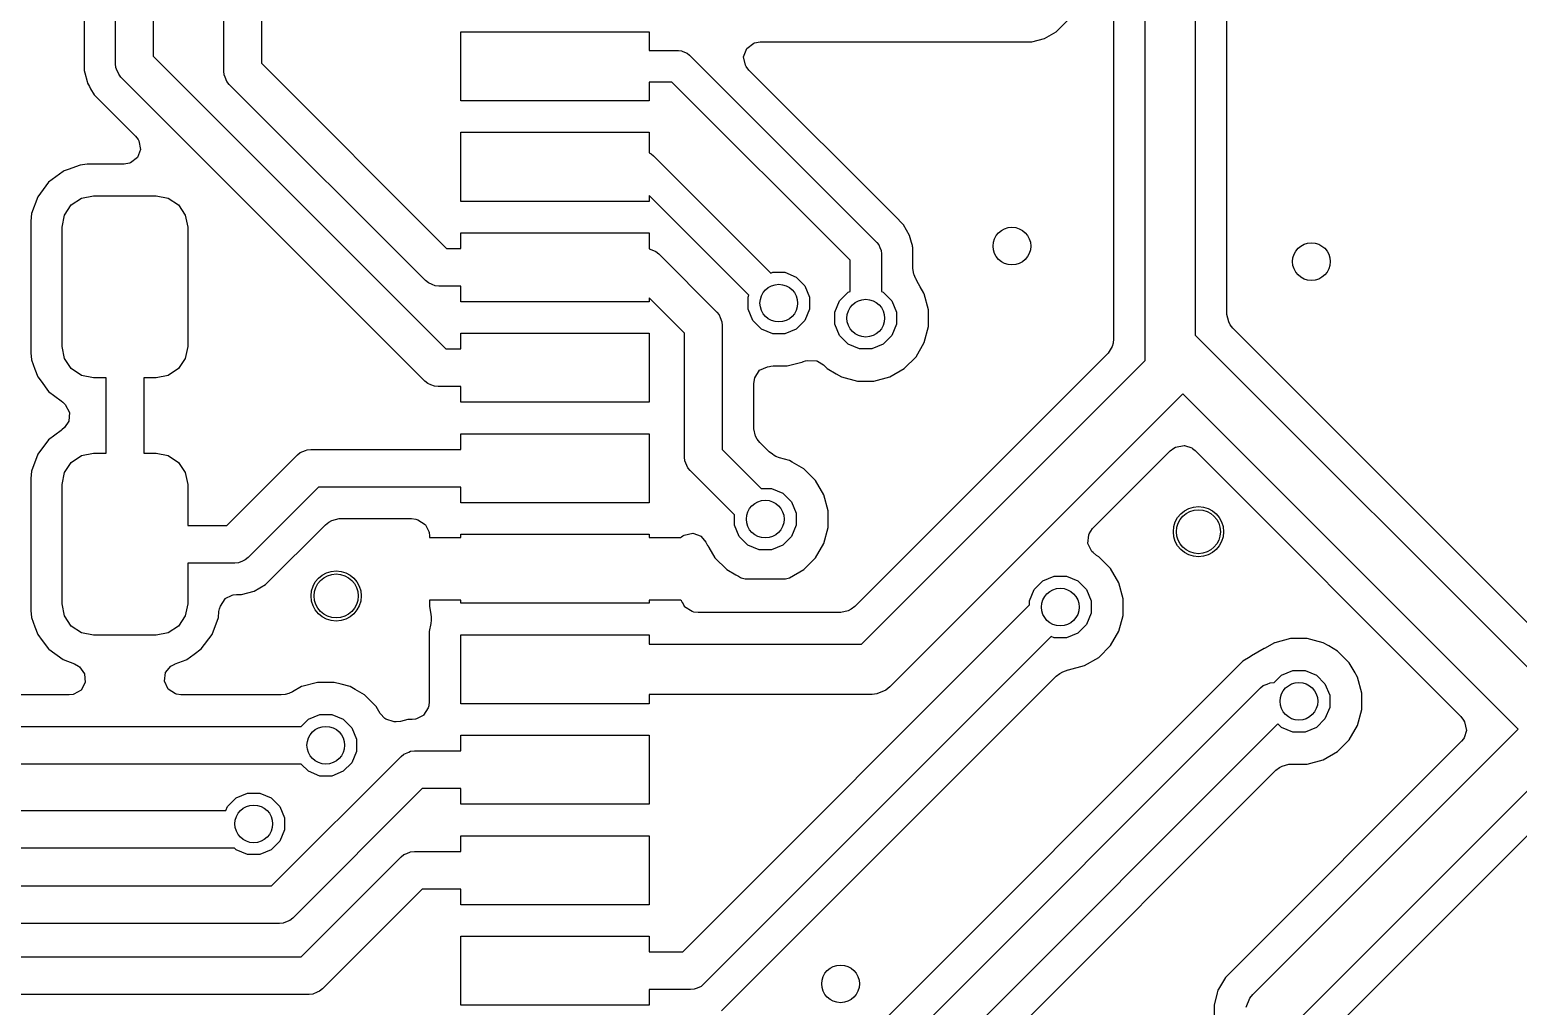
# Model space of a CAD drawing. Header units: inches. Extents: x 0.01 to 5.35, y 0.01 to 3.37.
# Drawn here: x 1.1035 to 1.5702, y 1.5413 to 1.8473 of the extents above; entities that cross this region are included whole.
import ezdxf

# ---------------------------------------------------------------- set-up
doc = ezdxf.new("R2010")
doc.units = ezdxf.units.IN
doc.header["$MEASUREMENT"] = 0
doc.layers.add('BLACK', color=250, linetype='CONTINUOUS')

msp = doc.modelspace()

# ---------------------------------------------------------------- linework, layer by layer
at = {"layer": 'BLACK', "linetype": 'CONTINUOUS'}
for p, q in [((1.17612, 1.94738), (1.17612, 1.83684)), ((1.16431, 1.83439), (1.16431, 1.94494)), ((1.13035, 1.83665), (1.13035, 1.87504)), ((1.14217, 1.87504), (1.14217, 1.8391)), ((1.45319, 1.7589), (1.45319, 1.87327)), ((1.46894, 1.87327), (1.46894, 1.7589)), ((1.12049, 1.86192), (1.12049, 1.83873)), ((1.4788, 1.75812), (1.4788, 1.85784)), ((1.42527, 1.84667), (1.4345, 1.8559)), ((1.44333, 1.85238), (1.44333, 1.75045)), ((1.23862, 1.82504), (1.23862, 1.84669)), ((1.23862, 1.84669), (1.29768, 1.84669)), ((1.29768, 1.84669), (1.29768, 1.84079)), ((1.33075, 1.84322), (1.33246, 1.84352)), ((1.33246, 1.84352), (1.41767, 1.84352)), ((1.41767, 1.84352), (1.42168, 1.8446)), ((1.41767, 1.84352), (1.41767, 1.84352)), ((1.42168, 1.8446), (1.42527, 1.84667)), ((1.14217, 1.8391), (1.23398, 1.74728)), ((1.29768, 1.84079), (1.30686, 1.84079)), ((1.30686, 1.84079), (1.30782, 1.84069)), ((1.30782, 1.84069), (1.30782, 1.84069)), ((1.30782, 1.84069), (1.3082, 1.84054)), ((1.3082, 1.84054), (1.30959, 1.83996)), ((1.30959, 1.83996), (1.30959, 1.83996)), ((1.30959, 1.83996), (1.31034, 1.83935)), ((1.31034, 1.83935), (1.36907, 1.78061)), ((1.32731, 1.83888), (1.32827, 1.84146)), ((1.32789, 1.8362), (1.32731, 1.83888)), ((1.32827, 1.84146), (1.33047, 1.84311)), ((1.33047, 1.84311), (1.33062, 1.84317)), ((1.33062, 1.84317), (1.33075, 1.84322)), ((1.12049, 1.83873), (1.12049, 1.83458)), ((1.12049, 1.83458), (1.1207, 1.83381)), ((1.13047, 1.8355), (1.13035, 1.83665)), ((1.13067, 1.83501), (1.13047, 1.8355)), ((1.13135, 1.83337), (1.13067, 1.83501)), ((1.16442, 1.83324), (1.16431, 1.83439)), ((1.17612, 1.83684), (1.23418, 1.77878)), ((1.32801, 1.83599), (1.32789, 1.8362)), ((1.3281, 1.83581), (1.32801, 1.83599)), ((1.32894, 1.83469), (1.3281, 1.83581)), ((1.37467, 1.78896), (1.32894, 1.83469)), ((1.1207, 1.83381), (1.12143, 1.83107)), ((1.12143, 1.83107), (1.12157, 1.83057)), ((1.12157, 1.83057), (1.12218, 1.82951)), ((1.13208, 1.83248), (1.13135, 1.83337)), ((1.22736, 1.7372), (1.13208, 1.83248)), ((1.16473, 1.8325), (1.16442, 1.83324)), ((1.16531, 1.83111), (1.16473, 1.8325)), ((1.16604, 1.83021), (1.16531, 1.83111)), ((1.22756, 1.7687), (1.16604, 1.83021)), ((1.30482, 1.83094), (1.29768, 1.83094)), ((1.29768, 1.83094), (1.29768, 1.82504)), ((1.36067, 1.77509), (1.30482, 1.83094)), ((1.12218, 1.82951), (1.12218, 1.82951)), ((1.12218, 1.82951), (1.12256, 1.82884)), ((1.12256, 1.82884), (1.12364, 1.82697)), ((1.12364, 1.82697), (1.12364, 1.82697)), ((1.12364, 1.82697), (1.13661, 1.81401)), ((1.29768, 1.82504), (1.23862, 1.82504)), ((1.13661, 1.81401), (1.13744, 1.8129)), ((1.13744, 1.8129), (1.13765, 1.8125)), ((1.13765, 1.8125), (1.13824, 1.80982)), ((1.23862, 1.79354), (1.23862, 1.8152)), ((1.23862, 1.8152), (1.29768, 1.8152)), ((1.29768, 1.8152), (1.29768, 1.80874)), ((1.13728, 1.80724), (1.13507, 1.80559)), ((1.13824, 1.80982), (1.13728, 1.80724)), ((1.29768, 1.80874), (1.29835, 1.80846)), ((1.29835, 1.80846), (1.29835, 1.80846)), ((1.29835, 1.80846), (1.29909, 1.80785)), ((1.29909, 1.80785), (1.33587, 1.77107)), ((1.11392, 1.80294), (1.10939, 1.79955)), ((1.11423, 1.80306), (1.11392, 1.80294)), ((1.11392, 1.80294), (1.11392, 1.80294)), ((1.11556, 1.80356), (1.11423, 1.80306)), ((1.11923, 1.80492), (1.11556, 1.80356)), ((1.1215, 1.80517), (1.11923, 1.80492)), ((1.12155, 1.80518), (1.1215, 1.80517)), ((1.12158, 1.80518), (1.12155, 1.80518)), ((1.13309, 1.80518), (1.12158, 1.80518)), ((1.12158, 1.80518), (1.12158, 1.80518)), ((1.13479, 1.80548), (1.13309, 1.80518)), ((1.13507, 1.80559), (1.13479, 1.80548)), ((1.13507, 1.80559), (1.13507, 1.80559)), ((1.10939, 1.79955), (1.10599, 1.79501)), ((1.10939, 1.79955), (1.10939, 1.79955)), ((1.10599, 1.79501), (1.10401, 1.7897)), ((1.10599, 1.79501), (1.10599, 1.79501)), ((1.11437, 1.78924), (1.1165, 1.79243)), ((1.1165, 1.79243), (1.1197, 1.79457)), ((1.1197, 1.79457), (1.12346, 1.79531)), ((1.12346, 1.79531), (1.14315, 1.79531)), ((1.14315, 1.79531), (1.14692, 1.79457)), ((1.14692, 1.79457), (1.15011, 1.79243)), ((1.15011, 1.79243), (1.15224, 1.78924)), ((1.29768, 1.79354), (1.23862, 1.79354)), ((1.32891, 1.76411), (1.29768, 1.79534)), ((1.29768, 1.79534), (1.29768, 1.79354)), ((1.10401, 1.7897), (1.10376, 1.78736)), ((1.11362, 1.78547), (1.11437, 1.78924)), ((1.15224, 1.78924), (1.15299, 1.78547)), ((1.37742, 1.78621), (1.37467, 1.78896)), ((1.10376, 1.78736), (1.10376, 1.78736)), ((1.10376, 1.78736), (1.10376, 1.74619)), ((1.11362, 1.74807), (1.11362, 1.78547)), ((1.15299, 1.78547), (1.15299, 1.74807)), ((1.23862, 1.77878), (1.23862, 1.7837)), ((1.23862, 1.7837), (1.29768, 1.7837)), ((1.29768, 1.7837), (1.29768, 1.77865)), ((1.37937, 1.78284), (1.37742, 1.78621)), ((1.23418, 1.77878), (1.23862, 1.77878)), ((1.29768, 1.77865), (1.29853, 1.7783)), ((1.29853, 1.7783), (1.29978, 1.77778)), ((1.36907, 1.78061), (1.36968, 1.77987)), ((1.36968, 1.77987), (1.36968, 1.77987)), ((1.36968, 1.77987), (1.37001, 1.77908)), ((1.37001, 1.77908), (1.37041, 1.77811)), ((1.37977, 1.78135), (1.37937, 1.78284)), ((1.37995, 1.78065), (1.37977, 1.78135)), ((1.38022, 1.77966), (1.37995, 1.78065)), ((1.38028, 1.77944), (1.38022, 1.77966)), ((1.3803, 1.77937), (1.38028, 1.77944)), ((1.38037, 1.77909), (1.3803, 1.77937)), ((1.38037, 1.77908), (1.38037, 1.77909)), ((1.38037, 1.77252), (1.38037, 1.77908)), ((1.29978, 1.77778), (1.30067, 1.77705)), ((1.30067, 1.77705), (1.31889, 1.75883)), ((1.36067, 1.76534), (1.36067, 1.77509)), ((1.37041, 1.77811), (1.37042, 1.77809)), ((1.37042, 1.77809), (1.37051, 1.77713)), ((1.37051, 1.77713), (1.37051, 1.76534)), ((1.33587, 1.77107), (1.33642, 1.7713)), ((1.33642, 1.7713), (1.34026, 1.7713)), ((1.34026, 1.7713), (1.34381, 1.76983)), ((1.34381, 1.76983), (1.34652, 1.76711)), ((1.3807, 1.77076), (1.38037, 1.77252)), ((1.38079, 1.77053), (1.3807, 1.77076)), ((1.38119, 1.7695), (1.38079, 1.77053)), ((1.38126, 1.76932), (1.38119, 1.7695)), ((1.38158, 1.76864), (1.38126, 1.76932)), ((1.22845, 1.76796), (1.22756, 1.7687)), ((1.2297, 1.76745), (1.22845, 1.76796)), ((1.23058, 1.76708), (1.2297, 1.76745)), ((1.23173, 1.76697), (1.23058, 1.76708)), ((1.23862, 1.76697), (1.23173, 1.76697)), ((1.23862, 1.76205), (1.23862, 1.76697)), ((1.34652, 1.76711), (1.34799, 1.76356)), ((1.35741, 1.7624), (1.36012, 1.76511)), ((1.36012, 1.76511), (1.36067, 1.76534)), ((1.37051, 1.76534), (1.37106, 1.76511)), ((1.37106, 1.76511), (1.37377, 1.7624)), ((1.38267, 1.76676), (1.38158, 1.76864)), ((1.38383, 1.76475), (1.38267, 1.76676)), ((1.38391, 1.76461), (1.38383, 1.76475)), ((1.38383, 1.76475), (1.38383, 1.76475)), ((1.38395, 1.76453), (1.38391, 1.76461)), ((1.3853, 1.75952), (1.38395, 1.76453)), ((1.29768, 1.76205), (1.23862, 1.76205)), ((1.30881, 1.75221), (1.29768, 1.76334)), ((1.29768, 1.76334), (1.29768, 1.76205)), ((1.32868, 1.76356), (1.32891, 1.76411)), ((1.32868, 1.75972), (1.32868, 1.76356)), ((1.33015, 1.75618), (1.32868, 1.75972)), ((1.34799, 1.75972), (1.34652, 1.75618)), ((1.34799, 1.76356), (1.34799, 1.75972)), ((1.35594, 1.75885), (1.35741, 1.7624)), ((1.37377, 1.7624), (1.37524, 1.75885)), ((1.3853, 1.75433), (1.3853, 1.75952)), ((1.31889, 1.75883), (1.31963, 1.75794)), ((1.31963, 1.75794), (1.31996, 1.75713)), ((1.31996, 1.75713), (1.32051, 1.75581)), ((1.32051, 1.75581), (1.32062, 1.75465)), ((1.33287, 1.75346), (1.33015, 1.75618)), ((1.34652, 1.75618), (1.34381, 1.75346)), ((1.35594, 1.75501), (1.35594, 1.75885)), ((1.35741, 1.75146), (1.35594, 1.75501)), ((1.37524, 1.75501), (1.37377, 1.75146)), ((1.37524, 1.75885), (1.37524, 1.75501)), ((1.45319, 1.74364), (1.45319, 1.7589)), ((1.46894, 1.7589), (1.46894, 1.7516)), ((1.4794, 1.75578), (1.4788, 1.75812)), ((1.47989, 1.75487), (1.4794, 1.75578)), ((1.48073, 1.75376), (1.47989, 1.75487)), ((1.23862, 1.74728), (1.23862, 1.7522)), ((1.23862, 1.7522), (1.29768, 1.7522)), ((1.29768, 1.7522), (1.29768, 1.73055)), ((1.30881, 1.71332), (1.30881, 1.75221)), ((1.32062, 1.75465), (1.32062, 1.71576)), ((1.33642, 1.75199), (1.33287, 1.75346)), ((1.34026, 1.75199), (1.33642, 1.75199)), ((1.34381, 1.75346), (1.34026, 1.75199)), ((1.36012, 1.74875), (1.35741, 1.75146)), ((1.37377, 1.75146), (1.37106, 1.74875)), ((1.38395, 1.74932), (1.3853, 1.75433)), ((1.44333, 1.75045), (1.44313, 1.74907)), ((1.46894, 1.7516), (1.58128, 1.63926)), ((1.57745, 1.65703), (1.48073, 1.75376)), ((1.10376, 1.74619), (1.10377, 1.74611)), ((1.10377, 1.74611), (1.10377, 1.74605)), ((1.10377, 1.74605), (1.10401, 1.74384)), ((1.11437, 1.7443), (1.11362, 1.74807)), ((1.15299, 1.74807), (1.15224, 1.7443)), ((1.23398, 1.74728), (1.23862, 1.74728)), ((1.36367, 1.74728), (1.36012, 1.74875)), ((1.44161, 1.746), (1.36215, 1.66655)), ((1.36751, 1.74728), (1.36367, 1.74728)), ((1.37106, 1.74875), (1.36751, 1.74728)), ((1.38136, 1.74483), (1.38395, 1.74932)), ((1.44284, 1.74808), (1.44161, 1.746)), ((1.44313, 1.74907), (1.44284, 1.74808)), ((1.10401, 1.74384), (1.1051, 1.74093)), ((1.1051, 1.74093), (1.10599, 1.73853)), ((1.1165, 1.74111), (1.11437, 1.7443)), ((1.1197, 1.73898), (1.1165, 1.74111)), ((1.15011, 1.74111), (1.14692, 1.73898)), ((1.15224, 1.7443), (1.15011, 1.74111)), ((1.33232, 1.74059), (1.3348, 1.74172)), ((1.3348, 1.74172), (1.33542, 1.74182)), ((1.33542, 1.74182), (1.33588, 1.74189)), ((1.33542, 1.74182), (1.33542, 1.74182)), ((1.33588, 1.74189), (1.3366, 1.74194)), ((1.3366, 1.74194), (1.34093, 1.74194)), ((1.34093, 1.74194), (1.34594, 1.74328)), ((1.34093, 1.74194), (1.34093, 1.74194)), ((1.34594, 1.74328), (1.34598, 1.7433)), ((1.34594, 1.74328), (1.34594, 1.74328)), ((1.34598, 1.7433), (1.34669, 1.74353)), ((1.34669, 1.74353), (1.34742, 1.74371)), ((1.34742, 1.74371), (1.35017, 1.74358)), ((1.35017, 1.74358), (1.3503, 1.74353)), ((1.3503, 1.74353), (1.3505, 1.74346)), ((1.3505, 1.74346), (1.35235, 1.7423)), ((1.35235, 1.7423), (1.35278, 1.74187)), ((1.35278, 1.74187), (1.35278, 1.74187)), ((1.35278, 1.74187), (1.35349, 1.74116)), ((1.35349, 1.74116), (1.35634, 1.73952)), ((1.36431, 1.65476), (1.45319, 1.74364)), ((1.3732, 1.73857), (1.37769, 1.74116)), ((1.37769, 1.74116), (1.38136, 1.74483)), ((1.10599, 1.73853), (1.10599, 1.73853)), ((1.10599, 1.73853), (1.10701, 1.73718)), ((1.10701, 1.73718), (1.10939, 1.73399)), ((1.12346, 1.73823), (1.1197, 1.73898)), ((1.1274, 1.73823), (1.12346, 1.73823)), ((1.1274, 1.71461), (1.1274, 1.73823)), ((1.14315, 1.73823), (1.13921, 1.73823)), ((1.13921, 1.73823), (1.13921, 1.71461)), ((1.14692, 1.73898), (1.14315, 1.73823)), ((1.22825, 1.73647), (1.22736, 1.7372)), ((1.22927, 1.73605), (1.22825, 1.73647)), ((1.33048, 1.73636), (1.33068, 1.73774)), ((1.33048, 1.72228), (1.33048, 1.73636)), ((1.33068, 1.73774), (1.33084, 1.73827)), ((1.33084, 1.73827), (1.33232, 1.74059)), ((1.35634, 1.73952), (1.35796, 1.73858)), ((1.35796, 1.73858), (1.35798, 1.73857)), ((1.35798, 1.73857), (1.363, 1.73722)), ((1.363, 1.73722), (1.363, 1.73722)), ((1.363, 1.73722), (1.36818, 1.73722)), ((1.36818, 1.73722), (1.3732, 1.73857)), ((1.36818, 1.73722), (1.36818, 1.73722)), ((1.10939, 1.73399), (1.10939, 1.73399)), ((1.10939, 1.73399), (1.10939, 1.73399)), ((1.10939, 1.73399), (1.1133, 1.73106)), ((1.23038, 1.73559), (1.22927, 1.73605)), ((1.23154, 1.73547), (1.23038, 1.73559)), ((1.23862, 1.73547), (1.23154, 1.73547)), ((1.23862, 1.73055), (1.23862, 1.73547)), ((1.46504, 1.73322), (1.37314, 1.64132)), ((1.57014, 1.62813), (1.46504, 1.73322)), ((1.1133, 1.73106), (1.11383, 1.73061)), ((1.11383, 1.73061), (1.11414, 1.7303)), ((1.11414, 1.7303), (1.11414, 1.7303)), ((1.11414, 1.7303), (1.11462, 1.72982)), ((1.11462, 1.72982), (1.11594, 1.7274)), ((1.11594, 1.7274), (1.11575, 1.72468)), ((1.29768, 1.73055), (1.23862, 1.73055)), ((1.11436, 1.72268), (1.11354, 1.72196)), ((1.11575, 1.72468), (1.11436, 1.72268)), ((1.11575, 1.72468), (1.11575, 1.72468)), ((1.33108, 1.71994), (1.33048, 1.72228)), ((1.10939, 1.71884), (1.10599, 1.7143)), ((1.11327, 1.72175), (1.10939, 1.71884)), ((1.10939, 1.71884), (1.10939, 1.71884)), ((1.10939, 1.71884), (1.10939, 1.71884)), ((1.11354, 1.72196), (1.11327, 1.72175)), ((1.23862, 1.71579), (1.23862, 1.72071)), ((1.23862, 1.72071), (1.29768, 1.72071)), ((1.29768, 1.72071), (1.29768, 1.69906)), ((1.33158, 1.71903), (1.33108, 1.71994)), ((1.33241, 1.71792), (1.33158, 1.71903)), ((1.33531, 1.71502), (1.33241, 1.71792)), ((1.10599, 1.7143), (1.10401, 1.709)), ((1.10599, 1.7143), (1.10599, 1.7143)), ((1.1165, 1.71172), (1.1197, 1.71386)), ((1.1197, 1.71386), (1.12346, 1.71461)), ((1.12346, 1.71461), (1.1274, 1.71461)), ((1.13921, 1.71461), (1.14315, 1.71461)), ((1.14315, 1.71461), (1.14692, 1.71386)), ((1.14692, 1.71386), (1.15011, 1.71172)), ((1.1653, 1.69197), (1.18739, 1.71406)), ((1.18739, 1.71406), (1.18829, 1.71479)), ((1.18829, 1.71479), (1.18992, 1.71547)), ((1.18992, 1.71547), (1.19041, 1.71567)), ((1.19041, 1.71567), (1.19157, 1.71579)), ((1.19157, 1.71579), (1.23862, 1.71579)), ((1.30892, 1.71216), (1.30881, 1.71332)), ((1.32062, 1.71576), (1.33279, 1.70359)), ((1.33632, 1.71425), (1.33531, 1.71502)), ((1.33689, 1.71391), (1.33632, 1.71425)), ((1.3374, 1.71362), (1.33689, 1.71391)), ((1.33857, 1.71314), (1.3374, 1.71362)), ((1.3417, 1.7123), (1.33857, 1.71314)), ((1.43672, 1.69095), (1.4611, 1.71533)), ((1.4611, 1.71533), (1.46221, 1.71616)), ((1.46221, 1.71616), (1.46275, 1.71645)), ((1.46275, 1.71645), (1.46543, 1.71704)), ((1.46543, 1.71704), (1.46551, 1.71703)), ((1.46551, 1.71703), (1.4678, 1.71627)), ((1.4678, 1.71627), (1.46805, 1.71611)), ((1.46805, 1.71611), (1.46887, 1.71545)), ((1.46887, 1.71545), (1.55224, 1.63207)), ((1.10401, 1.709), (1.10376, 1.70665)), ((1.11362, 1.70476), (1.11437, 1.70853)), ((1.11437, 1.70853), (1.1165, 1.71172)), ((1.15011, 1.71172), (1.15224, 1.70853)), ((1.15224, 1.70853), (1.15299, 1.70476)), ((1.30923, 1.71143), (1.30892, 1.71216)), ((1.3098, 1.71004), (1.30923, 1.71143)), ((1.31054, 1.70914), (1.3098, 1.71004)), ((1.32444, 1.69524), (1.31054, 1.70914)), ((1.34251, 1.71183), (1.3417, 1.7123)), ((1.34619, 1.7097), (1.34251, 1.71183)), ((1.34986, 1.70604), (1.34619, 1.7097)), ((1.10376, 1.70665), (1.10376, 1.70665)), ((1.10376, 1.70665), (1.10376, 1.66548)), ((1.11362, 1.66736), (1.11362, 1.70476)), ((1.15299, 1.70476), (1.15299, 1.69197)), ((1.19401, 1.70398), (1.17192, 1.68189)), ((1.23862, 1.70398), (1.19401, 1.70398)), ((1.23862, 1.69906), (1.23862, 1.70398)), ((1.33279, 1.70359), (1.33601, 1.70359)), ((1.33601, 1.70359), (1.33956, 1.70212)), ((1.35246, 1.70154), (1.34986, 1.70604)), ((1.29768, 1.69906), (1.23862, 1.69906)), ((1.33956, 1.70212), (1.34228, 1.69941)), ((1.34228, 1.69941), (1.34375, 1.69586)), ((1.3538, 1.69653), (1.35246, 1.70154)), ((1.66629, 1.70201), (1.50043, 1.53615)), ((1.32444, 1.69202), (1.32444, 1.69524)), ((1.34375, 1.69586), (1.34375, 1.69202)), ((1.3538, 1.69134), (1.3538, 1.69653)), ((1.15299, 1.69197), (1.1653, 1.69197)), ((1.17743, 1.67345), (1.19617, 1.69219)), ((1.19617, 1.69219), (1.19728, 1.69302)), ((1.19728, 1.69302), (1.19819, 1.69352)), ((1.19819, 1.69352), (1.20053, 1.69411)), ((1.20053, 1.69411), (1.2232, 1.69411)), ((1.2232, 1.69411), (1.22457, 1.69392)), ((1.22457, 1.69392), (1.22516, 1.69374)), ((1.22516, 1.69374), (1.22747, 1.69226)), ((1.22747, 1.69226), (1.22752, 1.6922)), ((1.22752, 1.6922), (1.2286, 1.69004)), ((1.2286, 1.69004), (1.22867, 1.68975)), ((1.22867, 1.68975), (1.22878, 1.68871)), ((1.30871, 1.68892), (1.3114, 1.68951)), ((1.3114, 1.68951), (1.31398, 1.68855)), ((1.32591, 1.68847), (1.32444, 1.69202)), ((1.34375, 1.69202), (1.34228, 1.68847)), ((1.35246, 1.68633), (1.3538, 1.69134)), ((1.43564, 1.68932), (1.43672, 1.69095)), ((1.22878, 1.68871), (1.22878, 1.68823)), ((1.22878, 1.68823), (1.23862, 1.68823)), ((1.23862, 1.68823), (1.23862, 1.68921)), ((1.23862, 1.68921), (1.29768, 1.68921)), ((1.29768, 1.68921), (1.29768, 1.68823)), ((1.29768, 1.68823), (1.30752, 1.68823)), ((1.30752, 1.68823), (1.30782, 1.68835)), ((1.30782, 1.68835), (1.30823, 1.68866)), ((1.30823, 1.68866), (1.30871, 1.68892)), ((1.31398, 1.68855), (1.31398, 1.68855)), ((1.31398, 1.68855), (1.31403, 1.68851)), ((1.31403, 1.68851), (1.31549, 1.68673)), ((1.31549, 1.68673), (1.31602, 1.68565)), ((1.31602, 1.68565), (1.31615, 1.68555)), ((1.31615, 1.68555), (1.31645, 1.68509)), ((1.31645, 1.68509), (1.31833, 1.68184)), ((1.32863, 1.68575), (1.32591, 1.68847)), ((1.33217, 1.68428), (1.32863, 1.68575)), ((1.33956, 1.68575), (1.33601, 1.68428)), ((1.34228, 1.68847), (1.33956, 1.68575)), ((1.34986, 1.68184), (1.35246, 1.68633)), ((1.43525, 1.68627), (1.43552, 1.689)), ((1.43651, 1.68382), (1.43525, 1.68627)), ((1.43552, 1.689), (1.43564, 1.68932)), ((1.1689, 1.68027), (1.16775, 1.68016)), ((1.17016, 1.68079), (1.1689, 1.68027)), ((1.17103, 1.68115), (1.17016, 1.68079)), ((1.17192, 1.68189), (1.17103, 1.68115)), ((1.31833, 1.68184), (1.322, 1.67817)), ((1.33601, 1.68428), (1.33217, 1.68428)), ((1.34619, 1.67817), (1.34986, 1.68184)), ((1.43689, 1.68343), (1.43651, 1.68382)), ((1.43798, 1.68257), (1.43689, 1.68343)), ((1.43871, 1.68215), (1.43798, 1.68257)), ((1.44238, 1.67848), (1.43871, 1.68215)), ((1.16775, 1.68016), (1.15299, 1.68016)), ((1.15299, 1.68016), (1.15299, 1.66736)), ((1.322, 1.67817), (1.32486, 1.67652)), ((1.32486, 1.67652), (1.3257, 1.67603)), ((1.3257, 1.67603), (1.3257, 1.67603)), ((1.3257, 1.67603), (1.3263, 1.67568)), ((1.3263, 1.67568), (1.3263, 1.67568)), ((1.3263, 1.67568), (1.32649, 1.67558)), ((1.32649, 1.67558), (1.32775, 1.67524)), ((1.34044, 1.67524), (1.3417, 1.67558)), ((1.3417, 1.67558), (1.34619, 1.67817)), ((1.42115, 1.67456), (1.42469, 1.67603)), ((1.42469, 1.67603), (1.42853, 1.67603)), ((1.42853, 1.67603), (1.43208, 1.67456)), ((1.44498, 1.67398), (1.44238, 1.67848)), ((1.16982, 1.6703), (1.17383, 1.67137)), ((1.17383, 1.67137), (1.17743, 1.67345)), ((1.32775, 1.67524), (1.34044, 1.67524)), ((1.41696, 1.6683), (1.41843, 1.67185)), ((1.41843, 1.67185), (1.42115, 1.67456)), ((1.43208, 1.67456), (1.4348, 1.67185)), ((1.4348, 1.67185), (1.43627, 1.6683)), ((1.44632, 1.66897), (1.44498, 1.67398)), ((1.11437, 1.6636), (1.11362, 1.66736)), ((1.15299, 1.66736), (1.15224, 1.6636)), ((1.16297, 1.6658), (1.16323, 1.66668)), ((1.16323, 1.66668), (1.16471, 1.66899)), ((1.16471, 1.66899), (1.16477, 1.66904)), ((1.16477, 1.66904), (1.16693, 1.67012)), ((1.16693, 1.67012), (1.16722, 1.67018)), ((1.16722, 1.67018), (1.16826, 1.6703)), ((1.16826, 1.6703), (1.16982, 1.6703)), ((1.16982, 1.6703), (1.16982, 1.6703)), ((1.23862, 1.66854), (1.22878, 1.66854)), ((1.22878, 1.66854), (1.22878, 1.66659)), ((1.22878, 1.66659), (1.22927, 1.66411)), ((1.23862, 1.66756), (1.23862, 1.66854)), ((1.29768, 1.66756), (1.23862, 1.66756)), ((1.30752, 1.66854), (1.29768, 1.66854)), ((1.29768, 1.66854), (1.29768, 1.66756)), ((1.30779, 1.66828), (1.30752, 1.66854)), ((1.30812, 1.66766), (1.30779, 1.66828)), ((1.3082, 1.6677), (1.30812, 1.66766)), ((1.30878, 1.66654), (1.3082, 1.6677)), ((1.30822, 1.55831), (1.41696, 1.66704)), ((1.30882, 1.66648), (1.30878, 1.66654)), ((1.31114, 1.665), (1.30882, 1.66648)), ((1.36215, 1.66655), (1.36104, 1.66572)), ((1.41696, 1.66704), (1.41696, 1.6683)), ((1.43627, 1.6683), (1.43627, 1.66446)), ((1.44632, 1.66378), (1.44632, 1.66897)), ((1.10376, 1.66548), (1.10377, 1.6654)), ((1.10377, 1.6654), (1.10377, 1.66534)), ((1.10377, 1.66534), (1.10401, 1.66313)), ((1.10401, 1.66313), (1.10511, 1.6602)), ((1.1165, 1.6604), (1.11437, 1.6636)), ((1.15224, 1.6636), (1.15011, 1.6604)), ((1.16062, 1.65782), (1.1626, 1.66313)), ((1.1626, 1.66313), (1.1628, 1.66494)), ((1.1628, 1.66494), (1.16297, 1.6658)), ((1.22927, 1.66411), (1.22937, 1.66316)), ((1.22937, 1.66222), (1.22927, 1.66126)), ((1.22937, 1.66316), (1.22937, 1.66222)), ((1.31173, 1.66482), (1.31114, 1.665)), ((1.3131, 1.66463), (1.31173, 1.66482)), ((1.35779, 1.66463), (1.3131, 1.66463)), ((1.36013, 1.66522), (1.35779, 1.66463)), ((1.36104, 1.66572), (1.36013, 1.66522)), ((1.43627, 1.66446), (1.4348, 1.66091)), ((1.44498, 1.65877), (1.44632, 1.66378)), ((1.51202, 1.53378), (1.64061, 1.66238)), ((1.10511, 1.6602), (1.10599, 1.65782)), ((1.10599, 1.65782), (1.10599, 1.65782)), ((1.10599, 1.65782), (1.1074, 1.65594)), ((1.1197, 1.65827), (1.1165, 1.6604)), ((1.12346, 1.65752), (1.1197, 1.65827)), ((1.14315, 1.65752), (1.12346, 1.65752)), ((1.14692, 1.65827), (1.14315, 1.65752)), ((1.15011, 1.6604), (1.14692, 1.65827)), ((1.15723, 1.65329), (1.16062, 1.65782)), ((1.22927, 1.66126), (1.22876, 1.65869)), ((1.22876, 1.65869), (1.22876, 1.63675)), ((1.23862, 1.63606), (1.23862, 1.65772)), ((1.23862, 1.65772), (1.29768, 1.65772)), ((1.29768, 1.65772), (1.29768, 1.65476)), ((1.42374, 1.65712), (1.31485, 1.54823)), ((1.42469, 1.65672), (1.42374, 1.65712)), ((1.43208, 1.65819), (1.42853, 1.65672)), ((1.4348, 1.66091), (1.43208, 1.65819)), ((1.44238, 1.65428), (1.44498, 1.65877)), ((1.1074, 1.65594), (1.10939, 1.65329)), ((1.10939, 1.65329), (1.10939, 1.65329)), ((1.10939, 1.65329), (1.10947, 1.65322)), ((1.10947, 1.65322), (1.11392, 1.64989)), ((1.15499, 1.65161), (1.15723, 1.65329)), ((1.29768, 1.65476), (1.36431, 1.65476)), ((1.42853, 1.65672), (1.42469, 1.65672)), ((1.43871, 1.65061), (1.44238, 1.65428)), ((1.49049, 1.65334), (1.48657, 1.65107)), ((1.49068, 1.65338), (1.49049, 1.65334)), ((1.49381, 1.65519), (1.49068, 1.65338)), ((1.49388, 1.65521), (1.49381, 1.65519)), ((1.49882, 1.65654), (1.49388, 1.65521)), ((1.50401, 1.65654), (1.49882, 1.65654)), ((1.50627, 1.65593), (1.50401, 1.65654)), ((1.50401, 1.65654), (1.50401, 1.65654)), ((1.50902, 1.65519), (1.50627, 1.65593)), ((1.51055, 1.65431), (1.50902, 1.65519)), ((1.51077, 1.65418), (1.51055, 1.65431)), ((1.51352, 1.6526), (1.51077, 1.65418)), ((1.51077, 1.65418), (1.51077, 1.65418)), ((1.51077, 1.65418), (1.51077, 1.65418)), ((1.51719, 1.64893), (1.51352, 1.6526)), ((1.11392, 1.64989), (1.11392, 1.64989)), ((1.11392, 1.64989), (1.11752, 1.64855)), ((1.11752, 1.64855), (1.11754, 1.64854)), ((1.11754, 1.64854), (1.11876, 1.64787)), ((1.11876, 1.64787), (1.11902, 1.64768)), ((1.11902, 1.64768), (1.12067, 1.64548)), ((1.14607, 1.64584), (1.14773, 1.64782)), ((1.14773, 1.64782), (1.14791, 1.64795)), ((1.14791, 1.64795), (1.14899, 1.64851)), ((1.14899, 1.64851), (1.14907, 1.64854)), ((1.14907, 1.64854), (1.15251, 1.64982)), ((1.15251, 1.64982), (1.15269, 1.64989)), ((1.15269, 1.64989), (1.15271, 1.64991)), ((1.15271, 1.64991), (1.15499, 1.65161)), ((1.48384, 1.64945), (1.35396, 1.51956)), ((1.42921, 1.64667), (1.43422, 1.64802)), ((1.43422, 1.64802), (1.43871, 1.65061)), ((1.48609, 1.65074), (1.48384, 1.64945)), ((1.48384, 1.64945), (1.48384, 1.64945)), ((1.48657, 1.65107), (1.48609, 1.65074)), ((1.51902, 1.64576), (1.51719, 1.64893)), ((1.12067, 1.64548), (1.12086, 1.64274)), ((1.14568, 1.64312), (1.14607, 1.64584)), ((1.14682, 1.64061), (1.14568, 1.64312)), ((1.32035, 1.53978), (1.42531, 1.64475)), ((1.42531, 1.64475), (1.42643, 1.64558)), ((1.42643, 1.64558), (1.42738, 1.6461)), ((1.42738, 1.6461), (1.42908, 1.64666)), ((1.42908, 1.64666), (1.42921, 1.64667)), ((1.42921, 1.64667), (1.42921, 1.64667)), ((1.49367, 1.64274), (1.49595, 1.64501)), ((1.49595, 1.64501), (1.4995, 1.64648)), ((1.4995, 1.64648), (1.50334, 1.64648)), ((1.50334, 1.64648), (1.50689, 1.64501)), ((1.50689, 1.64501), (1.5096, 1.6423)), ((1.51938, 1.64513), (1.51902, 1.64576)), ((1.51977, 1.64445), (1.51938, 1.64513)), ((1.51978, 1.64444), (1.51977, 1.64445)), ((1.52112, 1.63942), (1.51978, 1.64444)), ((1.51978, 1.64444), (1.51978, 1.64444)), ((1.51978, 1.64444), (1.51978, 1.64444)), ((1.11588, 1.63884), (1.07596, 1.63884)), ((1.11709, 1.63899), (1.11588, 1.63884)), ((1.1173, 1.63904), (1.11709, 1.63899)), ((1.11955, 1.64032), (1.1173, 1.63904)), ((1.12086, 1.64274), (1.11955, 1.64032)), ((1.14914, 1.63913), (1.14682, 1.64061)), ((1.14945, 1.63904), (1.14914, 1.63913)), ((1.15082, 1.63884), (1.14945, 1.63904)), ((1.18225, 1.63884), (1.15082, 1.63884)), ((1.18351, 1.639), (1.18225, 1.63884)), ((1.18471, 1.63933), (1.18351, 1.639)), ((1.18589, 1.63981), (1.18471, 1.63933)), ((1.1887, 1.64143), (1.18589, 1.63981)), ((1.18876, 1.64145), (1.1887, 1.64143)), ((1.1937, 1.64278), (1.18876, 1.64145)), ((1.19889, 1.64278), (1.1937, 1.64278)), ((1.20113, 1.64218), (1.19889, 1.64278)), ((1.19889, 1.64278), (1.19889, 1.64278)), ((1.20391, 1.64143), (1.20113, 1.64218)), ((1.20553, 1.64049), (1.20391, 1.64143)), ((1.2084, 1.63884), (1.20553, 1.64049)), ((1.21207, 1.63517), (1.2084, 1.63884)), ((1.2084, 1.63884), (1.2084, 1.63884)), ((1.36757, 1.63902), (1.29768, 1.63902)), ((1.29768, 1.63902), (1.29768, 1.63606)), ((1.3624, 1.51406), (1.48935, 1.64101)), ((1.36911, 1.63917), (1.36757, 1.63902)), ((1.37195, 1.64034), (1.36911, 1.63917)), ((1.37314, 1.64132), (1.37195, 1.64034)), ((1.48935, 1.64101), (1.49024, 1.64174)), ((1.49024, 1.64174), (1.49149, 1.64226)), ((1.49149, 1.64226), (1.49237, 1.64262)), ((1.49237, 1.64262), (1.49352, 1.64274)), ((1.49352, 1.64274), (1.49367, 1.64274)), ((1.5096, 1.6423), (1.51107, 1.63875)), ((1.51107, 1.63875), (1.51107, 1.63491)), ((1.52112, 1.63424), (1.52112, 1.63942)), ((1.2133, 1.63303), (1.21207, 1.63517)), ((1.21207, 1.63517), (1.21207, 1.63517)), ((1.22839, 1.63478), (1.2269, 1.63247)), ((1.22856, 1.63537), (1.22839, 1.63478)), ((1.22876, 1.63675), (1.22856, 1.63537)), ((1.29768, 1.63606), (1.23862, 1.63606)), ((1.51107, 1.63491), (1.5096, 1.63136)), ((1.51978, 1.62922), (1.52112, 1.63424)), ((1.00189, 1.62898), (1.18855, 1.62898)), ((1.18855, 1.62898), (1.19083, 1.63125)), ((1.19083, 1.63125), (1.19438, 1.63272)), ((1.19438, 1.63272), (1.19822, 1.63272)), ((1.19822, 1.63272), (1.20177, 1.63125)), ((1.20177, 1.63125), (1.20448, 1.62854)), ((1.21479, 1.63143), (1.2133, 1.63303)), ((1.21508, 1.63124), (1.21479, 1.63143)), ((1.2177, 1.6304), (1.21508, 1.63124)), ((1.21832, 1.63038), (1.2177, 1.6304)), ((1.2197, 1.63055), (1.21832, 1.63038)), ((1.22198, 1.63116), (1.2197, 1.63055)), ((1.22335, 1.63116), (1.22198, 1.63116)), ((1.22439, 1.63127), (1.22335, 1.63116)), ((1.22469, 1.63134), (1.22439, 1.63127)), ((1.22685, 1.63242), (1.22469, 1.63134)), ((1.2269, 1.63247), (1.22685, 1.63242)), ((1.49482, 1.62978), (1.37248, 1.50744)), ((1.49595, 1.62865), (1.49482, 1.62978)), ((1.5096, 1.63136), (1.50689, 1.62865)), ((1.51719, 1.62473), (1.51978, 1.62922)), ((1.55224, 1.63207), (1.55308, 1.63096)), ((1.55308, 1.63096), (1.55337, 1.63042)), ((1.55337, 1.63042), (1.55396, 1.62773)), ((1.20448, 1.62854), (1.20595, 1.62499)), ((1.20595, 1.62499), (1.20595, 1.62115)), ((1.23862, 1.6213), (1.23862, 1.62622)), ((1.23862, 1.62622), (1.29768, 1.62622)), ((1.29768, 1.62622), (1.29768, 1.60457)), ((1.55237, 1.6243), (1.47837, 1.5503)), ((1.48699, 1.54498), (1.57014, 1.62813)), ((1.4995, 1.62718), (1.49595, 1.62865)), ((1.50334, 1.62718), (1.4995, 1.62718)), ((1.50689, 1.62865), (1.50334, 1.62718)), ((1.51352, 1.62106), (1.51719, 1.62473)), ((1.55302, 1.62512), (1.55237, 1.6243)), ((1.55319, 1.62537), (1.55302, 1.62512)), ((1.55395, 1.62766), (1.55319, 1.62537)), ((1.55396, 1.62773), (1.55395, 1.62766)), ((1.17929, 1.57898), (1.21988, 1.61957)), ((1.20595, 1.62115), (1.20448, 1.6176)), ((1.21988, 1.61957), (1.22077, 1.6203)), ((1.22077, 1.6203), (1.22229, 1.62093)), ((1.22229, 1.62093), (1.2229, 1.62119)), ((1.2229, 1.62119), (1.22406, 1.6213)), ((1.22406, 1.6213), (1.23862, 1.6213)), ((1.50902, 1.61847), (1.51352, 1.62106)), ((1.18855, 1.61717), (0.99945, 1.61717)), ((1.19083, 1.61489), (1.18855, 1.61717)), ((1.19438, 1.61342), (1.19083, 1.61489)), ((1.20177, 1.61489), (1.19822, 1.61342)), ((1.20448, 1.6176), (1.20177, 1.61489)), ((1.38406, 1.50507), (1.49423, 1.61524)), ((1.49423, 1.61524), (1.49535, 1.61607)), ((1.49535, 1.61607), (1.49615, 1.61651)), ((1.49615, 1.61651), (1.49828, 1.6171)), ((1.49828, 1.6171), (1.4985, 1.61711)), ((1.4985, 1.61711), (1.49871, 1.61712)), ((1.4985, 1.61711), (1.4985, 1.61711)), ((1.49871, 1.61712), (1.49891, 1.61713)), ((1.49891, 1.61713), (1.50401, 1.61713)), ((1.50401, 1.61713), (1.50902, 1.61847)), ((1.50401, 1.61713), (1.50401, 1.61713)), ((1.19822, 1.61342), (1.19438, 1.61342)), ((1.16552, 1.60389), (1.16824, 1.60661)), ((1.16824, 1.60661), (1.17178, 1.60808)), ((1.17178, 1.60808), (1.17562, 1.60808)), ((1.17562, 1.60808), (1.17917, 1.60661)), ((1.17917, 1.60661), (1.18189, 1.60389)), ((1.2265, 1.60949), (1.18591, 1.5689)), ((1.23862, 1.60949), (1.2265, 1.60949)), ((1.23862, 1.60457), (1.23862, 1.60949)), ((0.94908, 1.60258), (1.16498, 1.60258)), ((1.16498, 1.60258), (1.16552, 1.60389)), ((1.18189, 1.60389), (1.18336, 1.60034)), ((1.29768, 1.60457), (1.23862, 1.60457)), ((1.18336, 1.5965), (1.18189, 1.59295)), ((1.18336, 1.60034), (1.18336, 1.5965)), ((1.18189, 1.59295), (1.17917, 1.59024)), ((1.23862, 1.5898), (1.23862, 1.59472)), ((1.23862, 1.59472), (1.29768, 1.59472)), ((1.29768, 1.59472), (1.29768, 1.57307)), ((1.16771, 1.59077), (0.94663, 1.59077)), ((1.16824, 1.59024), (1.16771, 1.59077)), ((1.17178, 1.58877), (1.16824, 1.59024)), ((1.17562, 1.58877), (1.17178, 1.58877)), ((1.17917, 1.59024), (1.17562, 1.58877)), ((1.18859, 1.55679), (1.21988, 1.58807)), ((1.21988, 1.58807), (1.22077, 1.58881)), ((1.22077, 1.58881), (1.22166, 1.58917)), ((1.22166, 1.58917), (1.2229, 1.58969)), ((1.2229, 1.58969), (1.22406, 1.5898)), ((1.22406, 1.5898), (1.23862, 1.5898)), ((0.86849, 1.57898), (1.17929, 1.57898)), ((1.2265, 1.57799), (1.19522, 1.54671)), ((1.23862, 1.57799), (1.2265, 1.57799)), ((1.23862, 1.57307), (1.23862, 1.57799)), ((1.29768, 1.57307), (1.23862, 1.57307)), ((1.18591, 1.5689), (1.18501, 1.56816)), ((1.18173, 1.56717), (0.86896, 1.56717)), ((1.18288, 1.56728), (1.18173, 1.56717)), ((1.18422, 1.56783), (1.18288, 1.56728)), ((1.18501, 1.56816), (1.18422, 1.56783)), ((1.23862, 1.54157), (1.23862, 1.56323)), ((1.23862, 1.56323), (1.29768, 1.56323)), ((1.29768, 1.56323), (1.29768, 1.55831)), ((0.90167, 1.55679), (1.18859, 1.55679)), ((1.29768, 1.55831), (1.30822, 1.55831)), ((1.47837, 1.5503), (1.47621, 1.54657)), ((1.47837, 1.5503), (1.47837, 1.5503)), ((1.47837, 1.5503), (1.47837, 1.5503)), ((1.19104, 1.54498), (0.90412, 1.54498)), ((1.19219, 1.54509), (1.19104, 1.54498)), ((1.19362, 1.54568), (1.19219, 1.54509)), ((1.19432, 1.54597), (1.19362, 1.54568)), ((1.19522, 1.54671), (1.19432, 1.54597)), ((1.31067, 1.5465), (1.29768, 1.5465)), ((1.29768, 1.5465), (1.29768, 1.54157)), ((1.31182, 1.54661), (1.31067, 1.5465)), ((1.3127, 1.54697), (1.31182, 1.54661)), ((1.31395, 1.54749), (1.3127, 1.54697)), ((1.31485, 1.54823), (1.31395, 1.54749)), ((1.4758, 1.5454), (1.47482, 1.54174)), ((1.47582, 1.54546), (1.4758, 1.5454)), ((1.4758, 1.5454), (1.4758, 1.5454)), ((1.47603, 1.54626), (1.47582, 1.54546)), ((1.47621, 1.54657), (1.47603, 1.54626)), ((1.48601, 1.54378), (1.48699, 1.54498)), ((1.29768, 1.54157), (1.23862, 1.54157)), ((1.47482, 1.54174), (1.47482, 1.49893)), ((1.48484, 1.54095), (1.48601, 1.54378))]:
    msp.add_line(p, q, dxfattribs=at)
at = {"layer": 'BLACK'}
for centre, radius in [((1.41142, 1.77953), 0.00591), ((1.50535, 1.77465), 0.00591), ((1.33834, 1.76164), 0.00591), ((1.36559, 1.75693), 0.00591), ((1.33409, 1.69394), 0.00591), ((1.46992, 1.69), 0.00787), ((1.19954, 1.66986), 0.00787), ((1.42661, 1.66638), 0.00591), ((1.50142, 1.63683), 0.00591), ((1.1963, 1.62307), 0.00591), ((1.1737, 1.59842), 0.00591), ((1.35772, 1.54827), 0.00591)]:
    msp.add_circle(centre, radius, dxfattribs=at)
at = {"layer": 'WHITE'}
for centre, radius in [((1.41142, 1.77953), 0.00591), ((1.50535, 1.77465), 0.00591), ((1.33834, 1.76164), 0.00591), ((1.36559, 1.75693), 0.00591), ((1.33409, 1.69394), 0.00591), ((1.46992, 1.69), 0.00689), ((1.19954, 1.66986), 0.00689), ((1.42661, 1.66638), 0.00591), ((1.50142, 1.63683), 0.00591), ((1.1963, 1.62307), 0.00591), ((1.1737, 1.59842), 0.00591), ((1.35772, 1.54827), 0.00591)]:
    msp.add_circle(centre, radius, dxfattribs=at)

doc.saveas('drawing.dxf')
